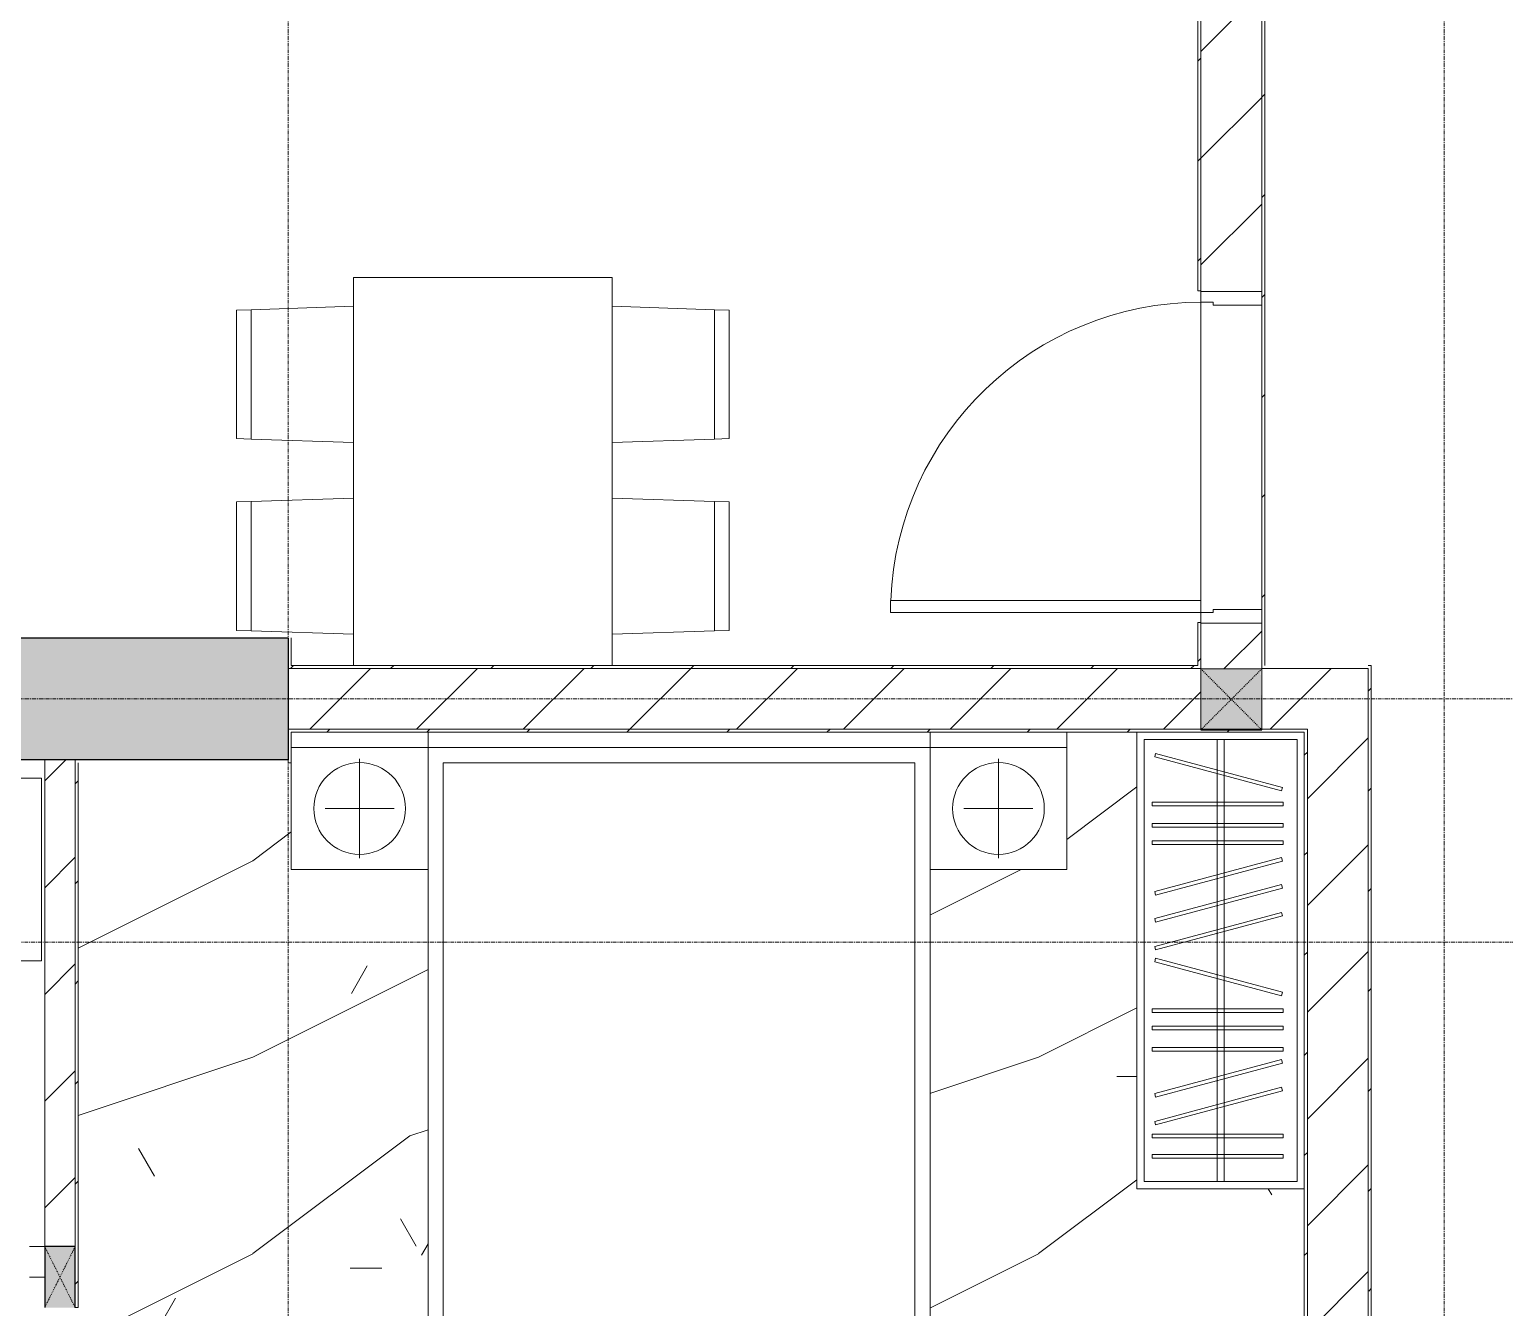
# Model space of a CAD drawing. Header units: millimetres. Extents: x 5121 to 246734, y -48180 to 129206.
# Drawn here: x 38003 to 42851, y 43337 to 47536 of the extents above; entities that cross this region are included whole.
import ezdxf

# ---------------------------------------------------------------- set-up
doc = ezdxf.new("R2010")
doc.units = ezdxf.units.MM
doc.linetypes.add('Dash', pattern=[6, 3, -3])
doc.linetypes.add('Grid Line', pattern=[22.225, 12.7, -3.175, 3.175, -3.175])
for name, color, linetype, lineweight in [('0-1', 7, 'Continuous', 5), ('A-DETL-GENF', 92, 'Continuous', 9), ('A-DOOR', 31, 'Continuous', 9), ('A-DOOR-FRAM', 31, 'Continuous', 9), ('A-FLOR-1', 50, 'Continuous', 9), ('A-FLOR-PATT-1', 9, 'Continuous', 9), ('A-WALL', 113, 'Continuous', 9), ('A-WALL-1', 250, 'Continuous', 18), ('A-WALL-2', 50, 'Continuous', 9), ('A-WALL-PATT-1', 9, 'Continuous', 9), ('A-WALL-PATT-2', 50, 'Continuous', 9), ('A-WALL-PATT-3', 111, 'Continuous', 9), ('G-IMPT-1', 254, 'Continuous', 9), ('I-FURN-1', 253, 'Continuous', 9), ('S-COLS', 52, 'Continuous', 9), ('S-COLS-1', 7, 'Continuous', 5), ('S-COLS-2', 10, 'Continuous', 25), ('S-COLS-3', 50, 'Continuous', 9), ('S-COLS-4', 253, 'Continuous', 9), ('S-COLS-5', 52, 'Continuous', 25), ('S-COLS-6', 52, 'Dash', 9), ('S-COLS-HDLN', 52, 'Dash', 9), ('S-COLS-HDLN-1', 50, 'Dash', 9), ('S-GRID-1', 1, 'Grid Line', 9)]:
    doc.layers.add(name, color=color, linetype=linetype, lineweight=lineweight)
pattern_1 = [(45, (0, 0), (-164.4023, 164.4023), [])]
pattern_2 = [(45, (0, 0), (-175.3625, 175.3625), [])]

# ---------------------------------------------------------------- blocks, each defined once
blk = doc.blocks.new('M_Concrete-Rectangular-Column2 - 400x1300-812637-TKCS_MB TỔNG THỂ TẦNG 1')
at = {"layer": 'S-COLS-3'}
blk.add_hatch(color=256, dxfattribs=at).paths.add_polyline_path([(650, 200), (-650, 200), (-650, -200), (650, -200), (650, 100)])
at = {"layer": 'S-COLS-2'}
for p, q in [((-650, 200), (650, 200)), ((-650, -200), (-650, 200)), ((650, 200), (650, -200)), ((650, -200), (-650, -200))]:
    blk.add_line(p, q, dxfattribs=at)
blk = doc.blocks.new('NCV_TKTC_KET CAU_rvt-1-TKCS_MB TỔNG THỂ TẦNG 1')
at = {"layer": 'S-COLS-3', "rotation": 180}
blk.add_blockref('M_Concrete-Rectangular-Column2 - 400x1300-812637-TKCS_MB TỔNG THỂ TẦNG 1', (38202.6, 45336.9), dxfattribs=at)
blk = doc.blocks.new('RES_BAN AN 1 - RES_BAN AN 1-V100-TKCS_MB TỔNG THỂ TẦNG 1')
at = {"layer": 'I-FURN-1'}
for p, q in [((-425, 1275), (425, 1275)), ((-425, 0), (-425, 1275)), ((425, 1275), (425, 0)), ((-761.9, 1168.8), (-809.6, 1167.2)), ((-809.6, 1167.2), (-809.6, 745.3)), ((-425, 1180), (-761.9, 1168.8)), ((-761.9, 1168.8), (-761.9, 743.8)), ((-761.9, 743.8), (-761.9, 1168.8)), ((-425, 732.5), (-425, 1180)), ((425, 1180), (761.9, 1168.8)), ((425, 732.5), (425, 1180)), ((761.9, 1168.8), (761.9, 743.8)), ((761.9, 1168.8), (761.9, 743.8)), ((809.6, 1167.2), (761.9, 1168.8)), ((809.6, 745.3), (809.6, 1167.2)), ((-809.6, 745.3), (-761.9, 743.8)), ((-761.9, 743.8), (-425, 732.5)), ((761.9, 743.8), (425, 732.5)), ((761.9, 743.8), (809.6, 745.3)), ((-809.6, 536.9), (-761.9, 538.5)), ((-809.6, 115.1), (-809.6, 536.9)), ((-425, 549.7), (-761.9, 538.5)), ((-761.9, 538.5), (-761.9, 113.5)), ((-761.9, 538.5), (-761.9, 113.5)), ((-425, 102.3), (-425, 549.7)), ((425, 549.7), (761.9, 538.5)), ((425, 102.3), (425, 549.7)), ((761.9, 538.5), (761.9, 113.5)), ((761.9, 538.5), (809.6, 536.9)), ((761.9, 113.5), (761.9, 538.5)), ((809.6, 536.9), (809.6, 115.1)), ((-761.9, 113.5), (-809.6, 115.1)), ((-761.9, 113.5), (-425, 102.3)), ((761.9, 113.5), (425, 102.3)), ((809.6, 115.1), (761.9, 113.5))]:
    blk.add_line(p, q, dxfattribs=at)
blk = doc.blocks.new('MAY GIAT - MAY GIAT_dwg-V97-TKCS_MB TỔNG THỂ TẦNG 1')
at = {"layer": 'G-IMPT-1', "flags": 128}
blk.add_lwpolyline([(5, 596.6), (5, 2.3), (605, 2.3), (605, 596.6)], close=True, dxfattribs=at)
blk = doc.blocks.new('MAY GIAT - MAY GIAT-V119-TKCS_MB TỔNG THỂ TẦNG 1')
at = {"layer": 'I-FURN-1'}
for p, q in [((5, 596.6), (5, 2.3)), ((605, 596.6), (5, 596.6)), ((605, 2.3), (605, 596.6)), ((5, 2.3), (605, 2.3))]:
    blk.add_line(p, q, dxfattribs=at)
blk.add_blockref('MAY GIAT - MAY GIAT_dwg-V97-TKCS_MB TỔNG THỂ TẦNG 1', (0, 0))
blk = doc.blocks.new('G1_SOF - BO TRU - 100x200-V95-TKCS_MB TỔNG THỂ TẦNG 1')
at = {"layer": 'S-COLS-3'}
blk.add_hatch(color=256, dxfattribs=at).paths.add_polyline_path([(0, -100), (50, -100), (50, 100), (-50, 100), (-50, -100)])
at = {"layer": 'S-COLS-2'}
for p, q in [((50, 100), (-50, 100)), ((-50, 100), (-50, -100)), ((50, -100), (50, 100))]:
    blk.add_line(p, q, dxfattribs=at)
at = {"layer": 'S-COLS-HDLN-1'}
for p, q in [((50, 100), (-50, -100)), ((-50, 100), (50, -100))]:
    blk.add_line(p, q, dxfattribs=at)
blk = doc.blocks.new('GIUONG NGU-2TAB-1600x2000 - GIUONG NGU-2TAB-1600x2000-842839-TKCS_MB TỔNG THỂ TẦNG 1')
at = {"layer": 'I-FURN-1'}
for p, q in [((8.5, 0), (8.5, -50)), ((458.5, -50), (458.5, 0)), ((458.5, 0), (458.5, -50)), ((2108.2, -50), (2108.2, 0)), ((2108.2, 0), (2108.2, -50)), ((2558.2, -50), (2558.2, 0)), ((458.5, -50), (8.5, -50)), ((8.5, -50), (8.5, -450.3)), ((8.5, -50), (458.5, -50)), ((458.5, -50), (8.5, -50)), ((8.5, -50), (8.5, -450.3)), ((233.5, -86.8), (233.5, -413.5)), ((458.5, -450.3), (458.5, -50)), ((2108.2, -50), (458.5, -50)), ((458.5, -50), (458.5, -1938.9)), ((458.5, -50), (2108.2, -50)), ((458.5, -1938.9), (458.5, -50)), ((458.5, -450.3), (458.5, -50)), ((458.5, -50), (2108.2, -50)), ((2558.2, -50), (2108.2, -50)), ((2108.2, -50), (2108.2, -450.3)), ((2108.2, -1938.9), (2108.2, -50)), ((2108.2, -50), (2558.2, -50)), ((2108.2, -50), (2558.2, -50)), ((2108.2, -450.3), (2108.2, -50)), ((2108.2, -50), (2108.2, -1938.9)), ((2333.2, -86.8), (2333.2, -413.5)), ((2558.2, -450.3), (2558.2, -50)), ((2558.2, -50), (2558.2, -450.3)), ((508.5, -100), (2058.2, -100)), ((508.5, -1938.9), (508.5, -100)), ((2058.2, -100), (2058.2, -1938.9)), ((120.2, -250.2), (346.8, -250.2)), ((2446.5, -250.2), (2219.8, -250.2)), ((8.5, -450.3), (458.5, -450.3)), ((8.5, -450.3), (458.5, -450.3)), ((2108.2, -450.3), (2558.2, -450.3)), ((2558.2, -450.3), (2108.2, -450.3)), ((1997.1, -2000), (569.6, -2000)), ((569.6, -2050), (1997.1, -2050)), ((1997.1, -2050), (569.6, -2050))]:
    blk.add_line(p, q, dxfattribs=at)
for centre in [(233.5, -250.2), (2333.2, -250.2)]:
    blk.add_circle(centre, 150.7, dxfattribs=at)
for centre, radius, start, end in [((569.6, -1938.9), 111.1, 180, 270), ((569.6, -1938.9), 111.1, 180, 270), ((569.6, -1938.9), 61.1, 180, 270), ((1997.1, -1938.9), 111.1, 270, 360), ((1997.1, -1938.9), 61.1, 270, 0), ((1997.1, -1938.9), 111.1, 270, 0)]:
    blk.add_arc(centre, radius, start, end, dxfattribs=at)
blk = doc.blocks.new('TU QUAN AO-SUITE ROOM_3 - TU QUAN AO-SUITE ROOM_3-V96-TKCS_MB TỔNG THỂ TẦNG 1')
at = {"layer": 'I-FURN-1'}
for p, q in [((-550, 1500), (0, 1500)), ((0, 1500), (-550, 1500)), ((-24, 1476), (-526, 1476)), ((-526, 1476), (-526, 600)), ((-526, 1476), (-526, 24)), ((-287, 576), (-287, 1476)), ((-263, 576), (-263, 1476)), ((-24, 24), (-24, 1476)), ((0, 1500), (0, 0)), ((0, 0), (0, 1500)), ((-480.1, 1386.9), (-480.1, 1398.9)), ((-480.1, 1398.9), (-50.1, 1398.9)), ((-480.1, 1386.9), (-480.1, 1398.9)), ((-50.1, 1386.9), (-480.1, 1386.9)), ((-50.1, 1398.9), (-50.1, 1386.9)), ((-480.1, 1320.5), (-480.1, 1332.5)), ((-480.1, 1332.5), (-50.1, 1332.5)), ((-480.1, 1320.5), (-480.1, 1332.5)), ((-50.1, 1320.5), (-480.1, 1320.5)), ((-50.1, 1332.5), (-50.1, 1320.5)), ((-478.3, 1178.1), (-61.3, 1289.9)), ((-58.2, 1278.3), (-475.2, 1166.5)), ((-61.3, 1289.9), (-58.2, 1278.3)), ((-478.3, 1086.9), (-61.3, 1198.6)), ((-475.2, 1166.5), (-478.3, 1178.1)), ((-58.2, 1187.1), (-475.2, 1075.3)), ((-61.3, 1198.6), (-58.2, 1187.1)), ((-475.2, 1075.3), (-478.3, 1086.9)), ((-480.1, 1035.3), (-480.1, 1047.3)), ((-480.1, 1047.3), (-50.1, 1047.3)), ((-480.1, 1035.3), (-480.1, 1047.3)), ((-50.1, 1035.3), (-480.1, 1035.3)), ((-50.1, 1047.3), (-50.1, 1035.3)), ((-480.1, 965.8), (-480.1, 977.8)), ((-480.1, 977.8), (-50.1, 977.8)), ((-480.1, 965.8), (-480.1, 977.8)), ((-50.1, 977.8), (-50.1, 965.8)), ((-50.1, 965.8), (-480.1, 965.8)), ((-480.1, 908.6), (-480.1, 920.6)), ((-480.1, 920.6), (-50.1, 920.6)), ((-480.1, 908.6), (-480.1, 920.6)), ((-50.1, 908.6), (-480.1, 908.6)), ((-50.1, 920.6), (-50.1, 908.6)), ((-475.2, 865.5), (-478.3, 853.9)), ((-478.3, 853.9), (-61.3, 742.1)), ((-58.2, 753.7), (-475.2, 865.5)), ((-61.3, 742.1), (-58.2, 753.7)), ((-478.3, 603.1), (-61.3, 714.9)), ((-58.2, 703.3), (-475.2, 591.5)), ((-61.3, 714.9), (-58.2, 703.3)), ((-526, 24), (-526, 600)), ((-478.3, 511.9), (-61.3, 623.6)), ((-475.2, 591.5), (-478.3, 603.1)), ((-58.2, 612.1), (-475.2, 500.3)), ((-61.3, 623.6), (-58.2, 612.1)), ((-478.3, 423.1), (-61.3, 534.9)), ((-287, 24), (-287, 576)), ((-263, 24), (-263, 576)), ((-61.3, 534.9), (-58.2, 523.3)), ((-475.2, 500.3), (-478.3, 511.9)), ((-58.2, 523.3), (-475.2, 411.5)), ((-475.2, 411.5), (-478.3, 423.1)), ((-480.1, 368.4), (-480.1, 356.4)), ((-50.1, 368.4), (-480.1, 368.4)), ((-480.1, 356.4), (-50.1, 356.4)), ((-50.1, 356.4), (-50.1, 368.4)), ((-480.1, 311.2), (-480.1, 299.2)), ((-50.1, 311.2), (-480.1, 311.2)), ((-480.1, 299.2), (-50.1, 299.2)), ((-50.1, 299.2), (-50.1, 311.2)), ((-480.1, 241.7), (-480.1, 229.7)), ((-50.1, 241.7), (-480.1, 241.7)), ((-480.1, 229.7), (-50.1, 229.7)), ((-50.1, 229.7), (-50.1, 241.7)), ((-475.2, 192.7), (-478.3, 181.1)), ((-478.3, 181.1), (-61.3, 69.4)), ((-58.2, 80.9), (-475.2, 192.7)), ((-61.3, 69.4), (-58.2, 80.9)), ((-526, 24), (-24, 24))]:
    blk.add_line(p, q, dxfattribs=at)
blk = doc.blocks.new('NCV_TKTC_TANG 1_rvt-1-TKCS_MB TỔNG THỂ TẦNG 1')
at = {"layer": 'A-FLOR-PATT-1'}
h = blk.add_hatch(dxfattribs=at)
h.set_pattern_fill('FP_6', color=256, style=0, pattern_type=2)
h.set_pattern_definition([(0, (0, 0), (2519.68, 629.92), [103.937, -1785.823, 103.937, -1785.823, -10078.72]), (0, (0, 0), (2519.68, 629.92), [-3779.52, 103.937, -3675.583, 103.937, -1785.823, -4409.44]), (0, (0, 0), (2519.68, 629.92), [-9448.8, 103.937, -1155.903, 103.937, -3045.663]), (120, (944.9, 314.96), (-1805.367, 1867.147), [103.937, -1785.823, 103.937, -11864.543]), (120, (944.9, 314.96), (-1805.367, 1867.147), [-1993.697, -1785.823, 103.937, -3675.583, -6299.2]), (120, (944.9, 314.96), (-1805.367, 1867.147), [-7559.04, 103.937, -1785.823, 103.937, -4305.503]), (120, (944.9, 314.96), (-1805.367, 1867.147), [-9552.737, -1155.903, 103.937, -3045.663]), (240, (1259.84, 1574.8), (-714.313, -2497.067), [103.937, -1785.823, 103.937, -11864.543]), (240, (1259.84, 1574.8), (-714.313, -2497.067), [-1993.697, -1785.823, 103.937, -3675.583, -6299.2]), (240, (1259.84, 1574.8), (-714.313, -2497.067), [-7559.04, 103.937, -1785.823, 103.937, -4305.503]), (240, (1259.84, 1574.8), (-714.313, -2497.067), [-9552.737, -1155.903, 103.937, -3045.663])])
h.paths.add_polyline_path([(41002.6, 42336.9), (41752.6, 42336.9), (41752.6, 42346.9), (42192.6, 42346.9), (42192.6, 43726.9), (41642.6, 43726.9), (41642.6, 45226.9), (41412.3, 45226.9), (41412.3, 44776.6), (40962.3, 44776.6), (40961.8, 43284.4), (40958.5, 43259.3), (40947.4, 43232.5), (40927.5, 43207.8), (40906.7, 43191.8), (40879.9, 43180.7), (40851.2, 43176.9), (39423.7, 43176.9), (39395, 43180.7), (39364.3, 43194.8), (39345.2, 43209.5), (39327.5, 43232.5), (39316.4, 43259.3), (39312.6, 43288), (39312.6, 44776.6), (38862.6, 44776.6), (38862.6, 45126.9), (38852.6, 45126.9), (38852.6, 45136.9), (38152.6, 45136.9), (38152.6, 45126.9), (38162.6, 45126.9), (38162.6, 43336.9), (38152.6, 43336.9), (38152.6, 42436.9), (38162.6, 42436.9), (38162.6, 42346.9), (39252.6, 42346.9), (39252.6, 42596.9), (40852.6, 42596.9), (40852.6, 42346.9), (40952.6, 42346.9), (40952.6, 42336.9), (40992.6, 42336.9)])
h = blk.add_hatch(dxfattribs=at)
h.set_pattern_fill('FP_4', color=256, style=0, pattern_type=2)
h.set_pattern_definition([(216.87, (516.46, 1291.15), (3873.4454, 2582.3069), [645.575, -5810.175]), (206.565, (1291.15, 903.8), (-1291.1515, -1291.149), [1443.55, -1443.55]), (198.435, (1291.15, 258.23), (-2582.2983, -1291.1527), [816.596, -3266.38])])
h.paths.add_polyline_path([(41002.6, 42336.9), (41752.6, 42336.9), (41752.6, 42346.9), (42192.6, 42346.9), (42192.6, 43726.9), (41642.6, 43726.9), (41642.6, 45226.9), (41412.3, 45226.9), (41412.3, 44776.6), (40962.3, 44776.6), (40961.8, 43284.4), (40958.5, 43259.3), (40947.4, 43232.5), (40927.5, 43207.8), (40906.7, 43191.8), (40879.9, 43180.7), (40851.2, 43176.9), (39423.7, 43176.9), (39395, 43180.7), (39364.3, 43194.8), (39345.2, 43209.5), (39327.5, 43232.5), (39316.4, 43259.3), (39312.6, 43288), (39312.6, 44776.6), (38862.6, 44776.6), (38862.6, 45126.9), (38852.6, 45126.9), (38852.6, 45136.9), (38152.6, 45136.9), (38152.6, 45126.9), (38162.6, 45126.9), (38162.6, 43336.9), (38152.6, 43336.9), (38152.6, 42436.9), (38162.6, 42436.9), (38162.6, 42346.9), (39252.6, 42346.9), (39252.6, 42596.9), (40852.6, 42596.9), (40852.6, 42346.9), (40952.6, 42346.9), (40952.6, 42336.9), (40992.6, 42336.9)])
at = {"layer": 'A-WALL-PATT-1'}
h = blk.add_hatch(dxfattribs=at)
h.set_pattern_fill('FP_2', color=256, style=0, pattern_type=2)
h.set_pattern_definition(pattern_2)
h.paths.add_polyline_path([(38142.6, 40436.9), (38152.6, 40436.9), (38152.6, 41337.3), (38052.6, 41337.3), (38052.6, 40436.9), (38087.7, 40436.9)])
h.paths.add_polyline_path([(38152.6, 42137.3), (38152.6, 42436.9), (38052.6, 42436.9), (38052.6, 42137.3), (38102.6, 42137.3)])
h.paths.add_polyline_path([(38152.6, 43536.9), (38152.6, 45136.9), (38052.6, 45136.9), (38052.6, 43536.9), (38057.3, 43536.9)])
at = {"layer": 'A-WALL-PATT-2'}
h = blk.add_hatch(dxfattribs=at)
h.set_pattern_fill('FP_10', color=256, style=0, pattern_type=2)
h.set_pattern_definition(pattern_1)
h.paths.add_polyline_path([(41842.6, 45436.9), (41852.6, 45436.9), (41851.8, 45587.4), (41842.6, 45587.4), (41842.6, 45437.3)])
h.paths.add_polyline_path([(41842.6, 46677.4), (41852.6, 46677.4), (41852.6, 48436.9), (41842.6, 48436.9), (41842.6, 47441.8)])
h = blk.add_hatch(dxfattribs=at)
h.set_pattern_fill('FP_10', color=256, style=0, pattern_type=2)
h.set_pattern_definition(pattern_1)
h.paths.add_polyline_path([(38852.6, 45436.9), (38862.6, 45436.9), (38862.6, 45536.9), (38852.6, 45536.9), (38852.6, 45436.9)])
h = blk.add_hatch(dxfattribs=at)
h.set_pattern_fill('FP_10', color=256, style=0, pattern_type=2)
h.set_pattern_definition(pattern_1)
h.paths.add_polyline_path([(41842.6, 45436.9), (41842.6, 45446.9), (38862.6, 45446.9), (38862.6, 45436.9), (40927.5, 45436.9)])
h = blk.add_hatch(dxfattribs=at)
h.set_pattern_fill('FP_10', color=256, style=0, pattern_type=2)
h.set_pattern_definition(pattern_1)
h.paths.add_polyline_path([(41852.6, 45226.9), (42192.6, 45226.9), (42192.6, 45236.9), (38852.6, 45236.9), (38852.6, 45226.9), (41842.6, 45226.9)])
h = blk.add_hatch(dxfattribs=at)
h.set_pattern_fill('FP_10', color=256, style=0, pattern_type=2)
h.set_pattern_definition(pattern_1)
h.paths.add_polyline_path([(42202.6, 42346.9), (42202.6, 45236.9), (42192.6, 45236.6), (42192.6, 42346.9)])
h = blk.add_hatch(dxfattribs=at)
h.set_pattern_fill('FP_10', color=256, style=0, pattern_type=2)
h.set_pattern_definition(pattern_1)
h.paths.add_polyline_path([(38152.6, 42346.9), (38162.6, 42346.9), (38162.6, 42436.9), (38152.6, 42436.9)])
h.paths.add_polyline_path([(38152.6, 43336.9), (38162.6, 43336.9), (38162.6, 45126.9), (38152.6, 45126.9), (38152.6, 43536.9)])
at = {"layer": 'A-FLOR-1'}
for p, q in [((41852.4, 46677.4), (41852.4, 45587.4)), ((41852.6, 45587.4), (41852.6, 46677.4)), ((42052.4, 45630.3), (42052.4, 46630.3))]:
    blk.add_line(p, q, dxfattribs=at)
at = {"layer": 'A-WALL-1'}
for p, q in [((41852.6, 46677.4), (41852.6, 48436.9)), ((41842.6, 48426.9), (41842.6, 46677.4)), ((41842.6, 46677.4), (41852.6, 46677.4)), ((41852.6, 45587.4), (41842.6, 45587.4)), ((41842.6, 45587.4), (41842.6, 45446.9)), ((41852.6, 45436.9), (41852.6, 45587.4)), ((38862.6, 45446.9), (38862.6, 45536.9)), ((38852.6, 45436.9), (38862.6, 45436.9)), ((41842.6, 45446.9), (38862.6, 45446.9)), ((38862.6, 45436.9), (41842.6, 45436.9)), ((41842.6, 45436.9), (41852.6, 45436.9)), ((42192.6, 45236.9), (38852.6, 45236.9)), ((42202.6, 45236.9), (42192.6, 45236.9)), ((42202.6, 42346.9), (42202.6, 45236.9)), ((38862.6, 45226.9), (42192.6, 45226.9)), ((38862.6, 45126.9), (38862.6, 45226.9)), ((42192.6, 45226.9), (42192.6, 42346.9)), ((38152.6, 45126.9), (38152.6, 45136.9)), ((38162.6, 43336.9), (38162.6, 45126.9)), ((38852.6, 45126.9), (38862.6, 45126.9)), ((38052.6, 43546.9), (38052.6, 43536.9)), ((38042.6, 43436.9), (38052.6, 43436.9)), ((38152.6, 43336.9), (38162.6, 43336.9))]:
    blk.add_line(p, q, dxfattribs=at)
at = {"layer": 'A-WALL-2'}
for p, q in [((38052.6, 45136.9), (38052.6, 43546.9)), ((38152.6, 43536.9), (38152.6, 45126.9)), ((38152.6, 45126.9), (38152.6, 43536.9)), ((38052.6, 43536.9), (38002.6, 43536.9)), ((38002.6, 43436.9), (38042.6, 43436.9))]:
    blk.add_line(p, q, dxfattribs=at)
at = {"layer": 'I-FURN-1'}
for name, p in [('RES_BAN AN 1 - RES_BAN AN 1-V100-TKCS_MB TỔNG THỂ TẦNG 1', (39492.6, 45446.9)), ('GIUONG NGU-2TAB-1600x2000 - GIUONG NGU-2TAB-1600x2000-842839-TKCS_MB TỔNG THỂ TẦNG 1', (38854.1, 45226.9))]:
    blk.add_blockref(name, p, dxfattribs=at)
for name, p, rotation in [('TU QUAN AO-SUITE ROOM_3 - TU QUAN AO-SUITE ROOM_3-V96-TKCS_MB TỔNG THỂ TẦNG 1', (41642.6, 45226.9), 180), ('MAY GIAT - MAY GIAT-V119-TKCS_MB TỔNG THỂ TẦNG 1', (38044.8, 44471.5), 89.99999999999874)]:
    blk.add_blockref(name, p, dxfattribs=dict(at, rotation=rotation))
at = {"layer": 'S-COLS-4'}
blk.add_blockref('G1_SOF - BO TRU - 100x200-V95-TKCS_MB TỔNG THỂ TẦNG 1', (38102.6, 43436.9), dxfattribs=at)
blk = doc.blocks.new('G1_SOF - BO TRU - 200x200-3050151-TKCS_MB TỔNG THỂ TẦNG 1')
at = {"layer": 'S-COLS-HDLN'}
for p, q in [((-100, 100), (100, -100)), ((100, 100), (-100, -100))]:
    blk.add_line(p, q, dxfattribs=at)
blk = doc.blocks.new('FD_05 - FD_05-1000x2200mm-835433-TKCS_MB TỔNG THỂ TẦNG 1')
at = {"layer": 'A-DETL-GENF'}
for p, q in [((510, -100), (470, -100)), ((470, -100), (470, -1120)), ((510, -1120), (510, -100)), ((470, -1120), (510, -1120))]:
    blk.add_line(p, q, dxfattribs=at)
blk.add_arc((510, -100), 1020, 180, 267.7525, dxfattribs=at)
at = {"layer": 'A-DOOR-FRAM'}
for p, q in [((-545, 100), (-500, 100)), ((-545, -100), (-545, 100)), ((-500, 100), (-500, -60)), ((500, 100), (545, 100)), ((500, -60), (500, 100)), ((545, 100), (545, -100)), ((-500, -60), (-510, -60)), ((-510, -60), (-510, -100)), ((510, -60), (500, -60)), ((510, -100), (510, -60)), ((-510, -100), (-545, -100)), ((545, -100), (510, -100))]:
    blk.add_line(p, q, dxfattribs=at)

msp = doc.modelspace()

# ---------------------------------------------------------------- hatches: boundary and pattern name
at = {"layer": 'A-WALL-PATT-3'}
h = msp.add_hatch(dxfattribs=at)
h.set_pattern_fill('FP_1', color=256, style=0, pattern_type=2)
h.set_pattern_definition(pattern_2)
h.paths.add_polyline_path([(42052.4, 45436.9), (42052.6, 45436.9), (42052.4, 45585.3), (41852.6, 45585.3), (41852.6, 45436.9)])
h.paths.add_polyline_path([(42052.6, 46675.3), (42052.3, 48436.9), (41852.6, 48436.9), (41852.6, 46675.3), (42052.5, 46675.3)])
h.paths.add_polyline_path([(42052.5, 48636.9), (42052.6, 48636.9), (42052.2, 49486.9), (41852.6, 49486.9), (41852.6, 48636.9), (42052.2, 48636.9)])
h = msp.add_hatch(dxfattribs=at)
h.set_pattern_fill('FP_43', color=256, style=0, pattern_type=2)
h.set_pattern_definition(pattern_1)
h.paths.add_polyline_path([(42052.6, 45436.9), (42062.6, 45436.9), (42062.6, 49486.9), (42052.6, 49486.9), (42052.6, 45585.3)])
h = msp.add_hatch(dxfattribs=at)
h.set_pattern_fill('FP_1', color=256, style=0, pattern_type=2)
h.set_pattern_definition(pattern_2)
h.paths.add_polyline_path([(41852.6, 45236.9), (41852.6, 45435.3), (42052.6, 45435.3), (42052.6, 45236.9), (42402.6, 45236.9), (42402.6, 45436.9), (38852.6, 45436.9), (38852.6, 45236.9), (41642.1, 45236.9)])
h = msp.add_hatch(dxfattribs=at)
h.set_pattern_fill('FP_43', color=256, style=0, pattern_type=2)
h.set_pattern_definition(pattern_1)
h.paths.add_polyline_path([(42406.2, 41276.9), (42412.6, 41276.9), (42412.6, 45446.9), (42402.6, 45446.9), (42406.1, 41276.9)])
h = msp.add_hatch(dxfattribs=at)
h.set_pattern_fill('FP_1', color=256, style=0, pattern_type=2)
h.set_pattern_definition(pattern_2)
h.paths.add_polyline_path([(42270.7, 42336.9), (42402.6, 42336.9), (42402.6, 45236.9), (42202.6, 45236.9), (42202.6, 42336.9)])
at = {"layer": 'S-COLS-1'}
msp.add_hatch(color=256, dxfattribs=at).paths.add_polyline_path([(42052.6, 45236.9), (42049.3, 45435.3), (41852.6, 45435.3), (41852.6, 45236.9), (42052.5, 45236.9)])

# ---------------------------------------------------------------- linework, layer by layer
at = {"layer": 'A-WALL'}
for p, q in [((41852.6, 45620.3), (41852.6, 46640.3)), ((41852.6, 45236.9), (41852.6, 45435.3)), ((41852.6, 45435.3), (42052.6, 45435.3)), ((42052.6, 45435.3), (42052.6, 45236.9))]:
    msp.add_line(p, q, dxfattribs=at)
at = {"layer": 'A-WALL-1'}
for p, q in [((42062.6, 45446.9), (42062.6, 49476.9)), ((41852.6, 48436.9), (41852.6, 46675.3)), ((42052.6, 46675.3), (42052.6, 48436.9)), ((42052.6, 46630.3), (42052.6, 45630.3)), ((41852.6, 45585.3), (41852.6, 45436.9)), ((42052.6, 45436.9), (42052.6, 45585.3)), ((41852.6, 45436.9), (38852.6, 45436.9)), ((38852.6, 45436.9), (38852.6, 45236.9)), ((42052.6, 45436.9), (42402.6, 45436.9)), ((42412.6, 45446.9), (42402.6, 45446.9)), ((42402.6, 42336.9), (42402.6, 45436.9)), ((42402.6, 45436.9), (42402.6, 41286.9)), ((42412.6, 41276.9), (42412.6, 45446.9)), ((38852.6, 45236.9), (41852.6, 45236.9)), ((42052.6, 45236.9), (42202.6, 45236.9)), ((42202.6, 45236.9), (42202.6, 42336.9))]:
    msp.add_line(p, q, dxfattribs=at)
at = {"layer": 'S-COLS'}
for p, q in [((42052.6, 45435.3), (41852.6, 45435.3)), ((41852.6, 45435.3), (41852.6, 45236.9)), ((42052.6, 45236.9), (42052.6, 45435.3))]:
    msp.add_line(p, q, dxfattribs=at)
at = {"layer": 'S-COLS-5'}
for p, q in [((41852.6, 45236.9), (41852.6, 45235.3)), ((41852.6, 45235.3), (42052.6, 45235.3)), ((42052.6, 45235.3), (42052.6, 45236.9))]:
    msp.add_line(p, q, dxfattribs=at)
at = {"layer": 'S-GRID-1'}
for p, q in [((38852.6, 23210.6), (38852.6, 78232.7)), ((42652.6, 23210.6), (42652.6, 78232.7)), ((129301.8, 45336.9), (31601.8, 45336.9)), ((125364.8, 44536.9), (35538.8, 44536.9))]:
    msp.add_line(p, q, dxfattribs=at)

# ---------------------------------------------------------------- block references
at = {"layer": '0-1'}
for name in ['NCV_TKTC_KET CAU_rvt-1-TKCS_MB TỔNG THỂ TẦNG 1', 'NCV_TKTC_TANG 1_rvt-1-TKCS_MB TỔNG THỂ TẦNG 1']:
    msp.add_blockref(name, (0, 0), dxfattribs=at)
at = {"layer": 'A-DOOR', "rotation": 269.9999999999999}
msp.add_blockref('FD_05 - FD_05-1000x2200mm-835433-TKCS_MB TỔNG THỂ TẦNG 1', (41952.6, 46130.3), dxfattribs=at)
at = {"layer": 'S-COLS-6'}
msp.add_blockref('G1_SOF - BO TRU - 200x200-3050151-TKCS_MB TỔNG THỂ TẦNG 1', (41952.6, 45335.3), dxfattribs=at)

doc.saveas('drawing.dxf')
